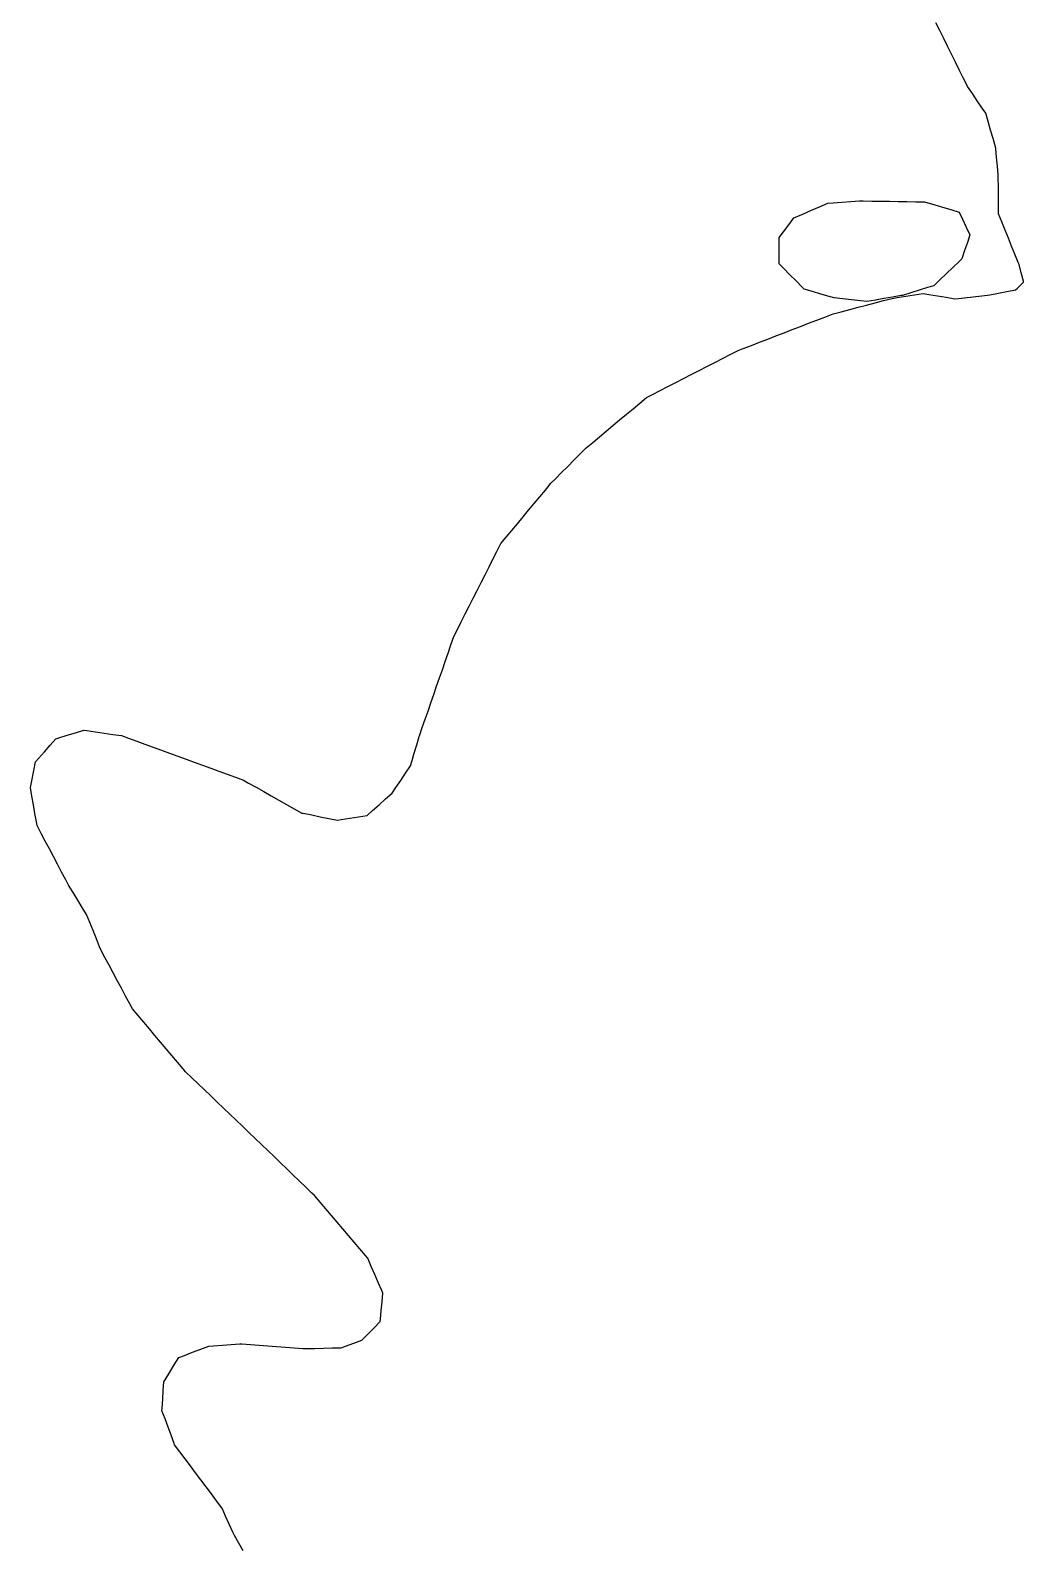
# Model space of a CAD drawing. Header units: millimetres. Extents: x 0 to 2762, y 6 to 2482.
# Drawn here: x 617.3 to 730.7, y 1112.4 to 1286.1 of the extents above; entities that cross this region are included whole.
import ezdxf

# ---------------------------------------------------------------- set-up
doc = ezdxf.new("R2010")
doc.units = ezdxf.units.MM
for name, color, linetype in [('ALL_HOLES', 1, 'Continuous'), ('OUTLINE_ISLAND_01_HOLE_116', 1, 'Continuous'), ('OUTLINE_ISLAND_01_HOLE_74', 1, 'Continuous')]:
    doc.layers.add(name, color=color, linetype=linetype)

msp = doc.modelspace()

# ---------------------------------------------------------------- linework, layer by layer
at = {"layer": 'ALL_HOLES'}
msp.add_lwpolyline([(641.596, 1112.4339), (641.088, 1113.2952), (640.5799, 1114.1565), (640.3998, 1114.5585), (639.991, 1115.4711), (639.5822, 1116.3837), (639.1734, 1117.2964), (639.1451, 1117.3342), (638.5457, 1118.1347), (637.9464, 1118.9352), (637.3471, 1119.7358), (636.7478, 1120.5363), (636.1485, 1121.3368), (635.5492, 1122.1373), (634.9499, 1122.9378), (634.3506, 1123.7383), (633.7513, 1124.5389), (633.6996, 1124.6781), (633.3518, 1125.6157), (633.004, 1126.5532), (632.6561, 1127.4908), (632.3083, 1128.4283), (632.3278, 1128.7287), (632.3926, 1129.7266), (632.4575, 1130.7245), (632.5223, 1131.7224), (632.6681, 1131.9588), (633.1929, 1132.81), (633.7178, 1133.6612), (634.2426, 1134.5124), (634.868, 1134.748), (635.8038, 1135.1007), (636.7396, 1135.4533), (637.6753, 1135.8059), (638.2071, 1135.847), (639.2041, 1135.9241), (640.2011, 1136.0012), (641.1981, 1136.0783), (641.4179, 1136.0611), (642.4149, 1135.9832), (643.4119, 1135.9054), (644.4088, 1135.8275), (645.4058, 1135.7496), (646.4028, 1135.6718), (647.3997, 1135.5939), (648.3967, 1135.516), (648.7613, 1135.5249), (649.761, 1135.5495), (650.7607, 1135.574), (651.7604, 1135.5985), (652.7601, 1135.623), (653.26, 1135.8015), (654.2017, 1136.1379), (655.1435, 1136.4742), (655.1439, 1136.4746), (655.842, 1137.1905), (656.5402, 1137.9065), (657.2383, 1138.6224), (657.2609, 1138.8679), (657.3523, 1139.8638), (657.4438, 1140.8596), (657.5352, 1141.8554), (657.4039, 1142.1596), (657.0077, 1143.0778), (656.6115, 1143.9959), (656.2153, 1144.9141), (655.8191, 1145.8322), (655.5613, 1146.1361), (654.9144, 1146.8987), (654.2675, 1147.6613), (653.6206, 1148.4238), (652.9736, 1149.1864), (652.3267, 1149.949), (651.6798, 1150.7116), (651.0329, 1151.4741), (650.386, 1152.2367), (649.7391, 1152.9993), (649.4339, 1153.2923), (648.7125, 1153.9848), (647.9912, 1154.6774), (647.2698, 1155.37), (646.5484, 1156.0625), (645.8271, 1156.7551), (645.1057, 1157.4476), (644.3844, 1158.1402), (643.663, 1158.8327), (642.9416, 1159.5253), (642.2203, 1160.2179), (641.4989, 1160.9104), (640.7775, 1161.603), (640.0562, 1162.2955), (639.3348, 1162.9881), (638.6134, 1163.6806), (637.8921, 1164.3732), (637.1707, 1165.0658), (636.4494, 1165.7583), (635.728, 1166.4509), (635.0066, 1167.1434), (634.7388, 1167.4605), (634.0935, 1168.2245), (633.4483, 1168.9884), (632.803, 1169.7524), (632.1577, 1170.5164), (631.5124, 1171.2803), (630.8672, 1172.0443), (630.2219, 1172.8082), (629.5766, 1173.5722), (628.9314, 1174.3361), (628.6243, 1174.9095), (628.1522, 1175.7911), (627.6802, 1176.6726), (627.2081, 1177.5542), (626.736, 1178.4357), (626.2639, 1179.3173), (625.7918, 1180.1988), (625.3197, 1181.0804), (625.1909, 1181.4003), (624.8174, 1182.3279), (624.4438, 1183.2556), (624.0703, 1184.1832), (623.6967, 1185.1108), (623.2151, 1185.8944), (622.6915, 1186.7464), (622.1679, 1187.5984), (621.6443, 1188.4503), (621.3215, 1189.0627), (620.8553, 1189.9473), (620.389, 1190.832), (619.9228, 1191.7166), (619.4565, 1192.6013), (618.9902, 1193.4859), (618.524, 1194.3706), (618.0577, 1195.2552), (617.9843, 1195.67), (617.8102, 1196.6548), (617.636, 1197.6395), (617.4619, 1198.6242), (617.2877, 1199.6089), (617.4774, 1200.5685), (617.6712, 1201.5495), (617.8651, 1202.5306), (618.2171, 1202.9293), (618.8789, 1203.6789), (619.5408, 1204.4285), (620.2026, 1205.1782), (620.5219, 1205.2766), (621.4776, 1205.5711), (622.4333, 1205.8656), (623.3889, 1206.16), (623.7429, 1206.1086), (624.7325, 1205.9648), (625.7221, 1205.8209), (626.7117, 1205.6771), (627.7013, 1205.5333), (628.4841, 1205.2464), (629.4231, 1204.9023), (630.362, 1204.5582), (631.3009, 1204.2141), (632.2399, 1203.8701), (633.1788, 1203.526), (634.1177, 1203.1819), (635.0567, 1202.8378), (635.9956, 1202.4937), (636.9346, 1202.1496), (637.8735, 1201.8055), (638.8124, 1201.4614), (639.7514, 1201.1174), (640.6903, 1200.7733), (641.6292, 1200.4292), (642.1797, 1200.1199), (643.0515, 1199.6301), (643.9234, 1199.1403), (644.7952, 1198.6504), (645.667, 1198.1606), (646.5388, 1197.6708), (647.4106, 1197.181), (648.2825, 1196.6911), (648.4222, 1196.6631), (649.4028, 1196.4666), (650.3833, 1196.2702), (651.3638, 1196.0737), (652.3443, 1195.8772), (652.7791, 1195.9456), (653.7669, 1196.101), (654.7548, 1196.2563), (655.7427, 1196.4117), (656.3562, 1196.9615), (657.1009, 1197.6289), (657.8456, 1198.2963), (658.5903, 1198.9637), (659.0117, 1199.5912), (659.5692, 1200.4213), (660.1267, 1201.2515), (660.6842, 1202.0817), (660.8316, 1202.5731), (661.1187, 1203.531), (661.4059, 1204.4889), (661.693, 1205.4468), (661.712, 1205.5015), (662.0384, 1206.4467), (662.3648, 1207.392), (662.6912, 1208.3372), (663.0176, 1209.2824), (663.344, 1210.2277), (663.6704, 1211.1729), (663.9968, 1212.1181), (664.3232, 1213.0633), (664.6496, 1214.0086), (664.976, 1214.9538), (665.3024, 1215.899), (665.6288, 1216.8443), (666.0392, 1217.6542), (666.4911, 1218.5463), (666.943, 1219.4384), (667.395, 1220.3304), (667.8469, 1221.2225), (668.2988, 1222.1145), (668.7507, 1223.0066), (669.2027, 1223.8986), (669.6546, 1224.7907), (670.1065, 1225.6827), (670.5585, 1226.5748), (671.0104, 1227.4668), (671.6164, 1228.1959), (672.2556, 1228.9649), (672.8948, 1229.734), (673.534, 1230.503), (674.1732, 1231.272), (674.8125, 1232.041), (675.4517, 1232.8101), (676.0909, 1233.5791), (676.7301, 1234.3481), (677.2329, 1234.8555), (677.9367, 1235.5658), (678.6406, 1236.2762), (679.3445, 1236.9865), (680.0483, 1237.6968), (680.7522, 1238.4072), (681.4942, 1239.026), (682.2622, 1239.6664), (683.0302, 1240.3069), (683.7982, 1240.9473), (684.5662, 1241.5878), (685.3342, 1242.2282), (686.1022, 1242.8687), (686.8702, 1243.5091), (687.6382, 1244.1496), (688.3048, 1244.492), (689.1943, 1244.949), (690.0837, 1245.406), (690.9732, 1245.863), (691.8627, 1246.3199), (692.7522, 1246.7769), (693.6417, 1247.2339), (694.5311, 1247.6909), (695.4206, 1248.1478), (696.3101, 1248.6048), (697.1996, 1249.0618), (698.089, 1249.5188), (698.6827, 1249.7473), (699.616, 1250.1065), (700.5492, 1250.4657), (701.4825, 1250.8249), (702.4158, 1251.1841), (703.349, 1251.5433), (704.2823, 1251.9025), (705.2155, 1252.2617), (706.1488, 1252.6209), (707.0821, 1252.9801), (708.0153, 1253.3393), (708.9486, 1253.6985), (709.868, 1253.9401), (710.8352, 1254.1942), (711.8023, 1254.4482), (712.7695, 1254.7023), (713.7367, 1254.9564), (714.7039, 1255.2105), (715.6711, 1255.4646), (716.2728, 1255.5575), (717.2611, 1255.7102), (718.2494, 1255.8629), (719.2376, 1256.0155), (719.8862, 1255.9116), (720.8737, 1255.7534), (721.8611, 1255.5951), (722.8485, 1255.4369), (723.5857, 1255.5135), (724.5803, 1255.6169), (725.575, 1255.7203), (726.5696, 1255.8236), (726.8274, 1255.8728), (727.8097, 1256.06), (728.792, 1256.2472), (729.7743, 1256.4344), (729.9677, 1256.618), (730.693, 1257.3065), (730.6648, 1257.4184), (730.421, 1258.3883), (730.1771, 1259.3581), (730.0879, 1259.5764), (729.7095, 1260.5021), (729.3311, 1261.4277), (728.9528, 1262.3534), (728.5744, 1263.2791), (728.1961, 1264.2047), (727.8177, 1265.1304), (727.8175, 1265.2147), (727.8153, 1266.2147), (727.813, 1267.2147), (727.8108, 1268.2147), (727.8086, 1269.2147), (727.7783, 1269.5868), (727.6974, 1270.5836), (727.6165, 1271.5803), (727.5355, 1272.577), (727.4787, 1272.7748), (727.2028, 1273.736), (726.9268, 1274.6971), (726.6508, 1275.6583), (726.3749, 1276.6195), (725.973, 1277.2076), (725.4089, 1278.0333), (724.8447, 1278.859), (724.2806, 1279.6847), (724.2338, 1279.7791), (723.7895, 1280.6751), (723.3453, 1281.571), (722.9011, 1282.4669), (722.4569, 1283.3628), (722.0127, 1284.2588), (721.5685, 1285.1547), (721.1243, 1286.0506), (720.6801, 1286.9465)], dxfattribs=at)
msp.add_lwpolyline([(702.7798, 1259.4273), (702.7798, 1260.4273), (702.7798, 1261.4273), (702.7798, 1262.4273), (703.2685, 1263.0715), (703.8728, 1263.8683), (704.4772, 1264.665), (704.6563, 1264.7428), (705.5735, 1265.1414), (706.4907, 1265.5399), (707.4078, 1265.9384), (708.325, 1266.3369), (708.9593, 1266.3842), (709.9565, 1266.4586), (710.9538, 1266.5329), (711.951, 1266.6073), (712.3783, 1266.6008), (713.3782, 1266.5857), (714.3781, 1266.5706), (715.378, 1266.5555), (716.3779, 1266.5404), (717.3777, 1266.5253), (718.3776, 1266.5102), (719.3775, 1266.4951), (719.5012, 1266.4589), (720.4609, 1266.178), (721.4207, 1265.8971), (722.3804, 1265.6162), (723.3401, 1265.3353), (723.7209, 1264.5244), (724.146, 1263.6192), (724.571, 1262.714), (724.2799, 1261.868), (723.9545, 1260.9225), (723.6291, 1259.9769), (723.3267, 1259.6873), (722.6044, 1258.9956), (721.8822, 1258.304), (721.1599, 1257.6124), (720.4376, 1256.9208), (719.7324, 1256.7027), (718.777, 1256.4073), (717.8216, 1256.1119), (716.8662, 1255.8165), (716.7235, 1255.7917), (715.7383, 1255.6201), (714.7531, 1255.4486), (713.7679, 1255.277), (712.7828, 1255.1054), (712.0519, 1255.1867), (711.058, 1255.2972), (710.0641, 1255.4077), (709.0703, 1255.5182), (708.5086, 1255.6853), (707.5501, 1255.9704), (706.5916, 1256.2554), (705.6331, 1256.5405), (705.4213, 1256.7548), (704.7183, 1257.4661), (704.0154, 1258.1773), (703.3124, 1258.8885)], close=True, dxfattribs=at)
at = {"layer": 'OUTLINE_ISLAND_01_HOLE_116'}
msp.add_lwpolyline([(641.596, 1112.4339), (641.088, 1113.2952), (640.5799, 1114.1565), (640.3998, 1114.5585), (639.991, 1115.4711), (639.5822, 1116.3837), (639.1734, 1117.2964), (639.1451, 1117.3342), (638.5457, 1118.1347), (637.9464, 1118.9352), (637.3471, 1119.7358), (636.7478, 1120.5363), (636.1485, 1121.3368), (635.5492, 1122.1373), (634.9499, 1122.9378), (634.3506, 1123.7383), (633.7513, 1124.5389), (633.6996, 1124.6781), (633.3518, 1125.6157), (633.004, 1126.5532), (632.6561, 1127.4908), (632.3083, 1128.4283), (632.3278, 1128.7287), (632.3926, 1129.7266), (632.4575, 1130.7245), (632.5223, 1131.7224), (632.6681, 1131.9588), (633.1929, 1132.81), (633.7178, 1133.6612), (634.2426, 1134.5124), (634.868, 1134.748), (635.8038, 1135.1007), (636.7396, 1135.4533), (637.6753, 1135.8059), (638.2071, 1135.847), (639.2041, 1135.9241), (640.2011, 1136.0012), (641.1981, 1136.0783), (641.4179, 1136.0611), (642.4149, 1135.9832), (643.4119, 1135.9054), (644.4088, 1135.8275), (645.4058, 1135.7496), (646.4028, 1135.6718), (647.3997, 1135.5939), (648.3967, 1135.516), (648.7613, 1135.5249), (649.761, 1135.5495), (650.7607, 1135.574), (651.7604, 1135.5985), (652.7601, 1135.623), (653.26, 1135.8015), (654.2017, 1136.1379), (655.1435, 1136.4742), (655.1439, 1136.4746), (655.842, 1137.1905), (656.5402, 1137.9065), (657.2383, 1138.6224), (657.2609, 1138.8679), (657.3523, 1139.8638), (657.4438, 1140.8596), (657.5352, 1141.8554), (657.4039, 1142.1596), (657.0077, 1143.0778), (656.6115, 1143.9959), (656.2153, 1144.9141), (655.8191, 1145.8322), (655.5613, 1146.1361), (654.9144, 1146.8987), (654.2675, 1147.6613), (653.6206, 1148.4238), (652.9736, 1149.1864), (652.3267, 1149.949), (651.6798, 1150.7116), (651.0329, 1151.4741), (650.386, 1152.2367), (649.7391, 1152.9993), (649.4339, 1153.2923), (648.7125, 1153.9848), (647.9912, 1154.6774), (647.2698, 1155.37), (646.5484, 1156.0625), (645.8271, 1156.7551), (645.1057, 1157.4476), (644.3844, 1158.1402), (643.663, 1158.8327), (642.9416, 1159.5253), (642.2203, 1160.2179), (641.4989, 1160.9104), (640.7775, 1161.603), (640.0562, 1162.2955), (639.3348, 1162.9881), (638.6134, 1163.6806), (637.8921, 1164.3732), (637.1707, 1165.0658), (636.4494, 1165.7583), (635.728, 1166.4509), (635.0066, 1167.1434), (634.7388, 1167.4605), (634.0935, 1168.2245), (633.4483, 1168.9884), (632.803, 1169.7524), (632.1577, 1170.5164), (631.5124, 1171.2803), (630.8672, 1172.0443), (630.2219, 1172.8082), (629.5766, 1173.5722), (628.9314, 1174.3361), (628.6243, 1174.9095), (628.1522, 1175.7911), (627.6802, 1176.6726), (627.2081, 1177.5542), (626.736, 1178.4357), (626.2639, 1179.3173), (625.7918, 1180.1988), (625.3197, 1181.0804), (625.1909, 1181.4003), (624.8174, 1182.3279), (624.4438, 1183.2556), (624.0703, 1184.1832), (623.6967, 1185.1108), (623.2151, 1185.8944), (622.6915, 1186.7464), (622.1679, 1187.5984), (621.6443, 1188.4503), (621.3215, 1189.0627), (620.8553, 1189.9473), (620.389, 1190.832), (619.9228, 1191.7166), (619.4565, 1192.6013), (618.9902, 1193.4859), (618.524, 1194.3706), (618.0577, 1195.2552), (617.9843, 1195.67), (617.8102, 1196.6548), (617.636, 1197.6395), (617.4619, 1198.6242), (617.2877, 1199.6089), (617.4774, 1200.5685), (617.6712, 1201.5495), (617.8651, 1202.5306), (618.2171, 1202.9293), (618.8789, 1203.6789), (619.5408, 1204.4285), (620.2026, 1205.1782), (620.5219, 1205.2766), (621.4776, 1205.5711), (622.4333, 1205.8656), (623.3889, 1206.16), (623.7429, 1206.1086), (624.7325, 1205.9648), (625.7221, 1205.8209), (626.7117, 1205.6771), (627.7013, 1205.5333), (628.4841, 1205.2464), (629.4231, 1204.9023), (630.362, 1204.5582), (631.3009, 1204.2141), (632.2399, 1203.8701), (633.1788, 1203.526), (634.1177, 1203.1819), (635.0567, 1202.8378), (635.9956, 1202.4937), (636.9346, 1202.1496), (637.8735, 1201.8055), (638.8124, 1201.4614), (639.7514, 1201.1174), (640.6903, 1200.7733), (641.6292, 1200.4292), (642.1797, 1200.1199), (643.0515, 1199.6301), (643.9234, 1199.1403), (644.7952, 1198.6504), (645.667, 1198.1606), (646.5388, 1197.6708), (647.4106, 1197.181), (648.2825, 1196.6911), (648.4222, 1196.6631), (649.4028, 1196.4666), (650.3833, 1196.2702), (651.3638, 1196.0737), (652.3443, 1195.8772), (652.7791, 1195.9456), (653.7669, 1196.101), (654.7548, 1196.2563), (655.7427, 1196.4117), (656.3562, 1196.9615), (657.1009, 1197.6289), (657.8456, 1198.2963), (658.5903, 1198.9637), (659.0117, 1199.5912), (659.5692, 1200.4213), (660.1267, 1201.2515), (660.6842, 1202.0817), (660.8316, 1202.5731), (661.1187, 1203.531), (661.4059, 1204.4889), (661.693, 1205.4468), (661.712, 1205.5015), (662.0384, 1206.4467), (662.3648, 1207.392), (662.6912, 1208.3372), (663.0176, 1209.2824), (663.344, 1210.2277), (663.6704, 1211.1729), (663.9968, 1212.1181), (664.3232, 1213.0633), (664.6496, 1214.0086), (664.976, 1214.9538), (665.3024, 1215.899), (665.6288, 1216.8443), (666.0392, 1217.6542), (666.4911, 1218.5463), (666.943, 1219.4384), (667.395, 1220.3304), (667.8469, 1221.2225), (668.2988, 1222.1145), (668.7507, 1223.0066), (669.2027, 1223.8986), (669.6546, 1224.7907), (670.1065, 1225.6827), (670.5585, 1226.5748), (671.0104, 1227.4668), (671.6164, 1228.1959), (672.2556, 1228.9649), (672.8948, 1229.734), (673.534, 1230.503), (674.1732, 1231.272), (674.8125, 1232.041), (675.4517, 1232.8101), (676.0909, 1233.5791), (676.7301, 1234.3481), (677.2329, 1234.8555), (677.9367, 1235.5658), (678.6406, 1236.2762), (679.3445, 1236.9865), (680.0483, 1237.6968), (680.7522, 1238.4072), (681.4942, 1239.026), (682.2622, 1239.6664), (683.0302, 1240.3069), (683.7982, 1240.9473), (684.5662, 1241.5878), (685.3342, 1242.2282), (686.1022, 1242.8687), (686.8702, 1243.5091), (687.6382, 1244.1496), (688.3048, 1244.492), (689.1943, 1244.949), (690.0837, 1245.406), (690.9732, 1245.863), (691.8627, 1246.3199), (692.7522, 1246.7769), (693.6417, 1247.2339), (694.5311, 1247.6909), (695.4206, 1248.1478), (696.3101, 1248.6048), (697.1996, 1249.0618), (698.089, 1249.5188), (698.6827, 1249.7473), (699.616, 1250.1065), (700.5492, 1250.4657), (701.4825, 1250.8249), (702.4158, 1251.1841), (703.349, 1251.5433), (704.2823, 1251.9025), (705.2155, 1252.2617), (706.1488, 1252.6209), (707.0821, 1252.9801), (708.0153, 1253.3393), (708.9486, 1253.6985), (709.868, 1253.9401), (710.8352, 1254.1942), (711.8023, 1254.4482), (712.7695, 1254.7023), (713.7367, 1254.9564), (714.7039, 1255.2105), (715.6711, 1255.4646), (716.2728, 1255.5575), (717.2611, 1255.7102), (718.2494, 1255.8629), (719.2376, 1256.0155), (719.8862, 1255.9116), (720.8737, 1255.7534), (721.8611, 1255.5951), (722.8485, 1255.4369), (723.5857, 1255.5135), (724.5803, 1255.6169), (725.575, 1255.7203), (726.5696, 1255.8236), (726.8274, 1255.8728), (727.8097, 1256.06), (728.792, 1256.2472), (729.7743, 1256.4344), (729.9677, 1256.618), (730.693, 1257.3065), (730.6648, 1257.4184), (730.421, 1258.3883), (730.1771, 1259.3581), (730.0879, 1259.5764), (729.7095, 1260.5021), (729.3311, 1261.4277), (728.9528, 1262.3534), (728.5744, 1263.2791), (728.1961, 1264.2047), (727.8177, 1265.1304), (727.8175, 1265.2147), (727.8153, 1266.2147), (727.813, 1267.2147), (727.8108, 1268.2147), (727.8086, 1269.2147), (727.7783, 1269.5868), (727.6974, 1270.5836), (727.6165, 1271.5803), (727.5355, 1272.577), (727.4787, 1272.7748), (727.2028, 1273.736), (726.9268, 1274.6971), (726.6508, 1275.6583), (726.3749, 1276.6195), (725.973, 1277.2076), (725.4089, 1278.0333), (724.8447, 1278.859), (724.2806, 1279.6847), (724.2338, 1279.7791), (723.7895, 1280.6751), (723.3453, 1281.571), (722.9011, 1282.4669), (722.4569, 1283.3628), (722.0127, 1284.2588), (721.5685, 1285.1547), (721.1243, 1286.0506), (720.6801, 1286.9465)], dxfattribs=at)
at = {"layer": 'OUTLINE_ISLAND_01_HOLE_74'}
msp.add_lwpolyline([(702.7798, 1259.4273), (702.7798, 1260.4273), (702.7798, 1261.4273), (702.7798, 1262.4273), (703.2685, 1263.0715), (703.8728, 1263.8683), (704.4772, 1264.665), (704.6563, 1264.7428), (705.5735, 1265.1414), (706.4907, 1265.5399), (707.4078, 1265.9384), (708.325, 1266.3369), (708.9593, 1266.3842), (709.9565, 1266.4586), (710.9538, 1266.5329), (711.951, 1266.6073), (712.3783, 1266.6008), (713.3782, 1266.5857), (714.3781, 1266.5706), (715.378, 1266.5555), (716.3779, 1266.5404), (717.3777, 1266.5253), (718.3776, 1266.5102), (719.3775, 1266.4951), (719.5012, 1266.4589), (720.4609, 1266.178), (721.4207, 1265.8971), (722.3804, 1265.6162), (723.3401, 1265.3353), (723.7209, 1264.5244), (724.146, 1263.6192), (724.571, 1262.714), (724.2799, 1261.868), (723.9545, 1260.9225), (723.6291, 1259.9769), (723.3267, 1259.6873), (722.6044, 1258.9956), (721.8822, 1258.304), (721.1599, 1257.6124), (720.4376, 1256.9208), (719.7324, 1256.7027), (718.777, 1256.4073), (717.8216, 1256.1119), (716.8662, 1255.8165), (716.7235, 1255.7917), (715.7383, 1255.6201), (714.7531, 1255.4486), (713.7679, 1255.277), (712.7828, 1255.1054), (712.0519, 1255.1867), (711.058, 1255.2972), (710.0641, 1255.4077), (709.0703, 1255.5182), (708.5086, 1255.6853), (707.5501, 1255.9704), (706.5916, 1256.2554), (705.6331, 1256.5405), (705.4213, 1256.7548), (704.7183, 1257.4661), (704.0154, 1258.1773), (703.3124, 1258.8885)], close=True, dxfattribs=at)

doc.saveas('drawing.dxf')
